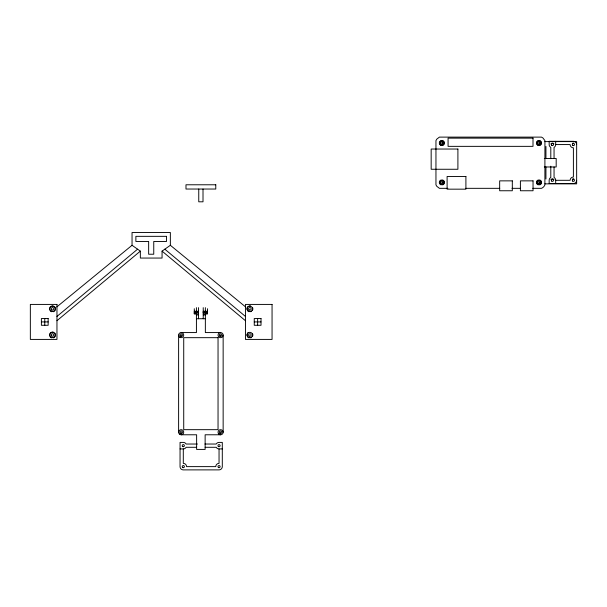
<?xml version="1.0" encoding="UTF-8"?>
<svg xmlns="http://www.w3.org/2000/svg" width="607" height="607" viewBox="0 0 607 607"><rect width="100%" height="100%" fill="white"/><g stroke="black" fill="none" stroke-linecap="round" stroke-linejoin="round"><path stroke-width="0.91" d="M555.678 183.549L555.686 180.302A3.255 3.255 0 0 0 554.054 177.487L554.054 166.978M56.959 316.444L137.577 249.181M56.959 320.708L140.346 251.131L132.045 245.289L132.045 232.511L170.362 232.511L170.362 245.289L245.539 306.876M56.868 306.876L132.045 245.289M140.346 251.131L140.346 258.058L162.061 258.058L162.061 251.131L170.362 245.289M544.858 141.598L576.65 141.598L576.65 183.853L544.858 183.853M441.888 143.017L443.163 143.017A1.275 1.275 0 0 1 441.251 144.117A1.275 1.275 0 0 1 441.251 141.909A1.275 1.275 0 0 1 443.163 143.017M538.993 143.017L540.276 143.017A1.275 1.275 0 0 1 538.356 144.117A1.275 1.275 0 0 1 538.356 141.909A1.275 1.275 0 0 1 540.276 143.017M554.054 158.465L554.054 147.387A3.255 3.255 0 0 0 555.686 144.565L570.14 144.565A3.255 3.255 0 0 0 573.395 147.82L573.395 177.047A3.255 3.255 0 0 0 570.14 180.302L555.686 180.302M544.327 158.465L556.187 158.465L556.187 166.978L544.327 166.978M441.888 182.434L443.163 182.434A1.275 1.275 0 0 1 441.251 183.542A1.275 1.275 0 0 1 441.251 181.326A1.275 1.275 0 0 1 443.163 182.434M538.993 182.434L540.276 182.434A1.275 1.275 0 0 1 538.356 183.542A1.275 1.275 0 0 1 538.356 181.326A1.275 1.275 0 0 1 540.276 182.434M538.31 183.853L540.184 183.853M447.883 188.329L439.4 188.329L436.782 186.296L435.955 184.847L435.955 140.604L436.782 139.155L439.4 137.114L541.482 137.114L542.924 137.964L544.927 140.604L544.889 184.923A6.404 6.404 0 0 1 541.482 188.329L532.756 188.329M465.804 188.329L499.751 188.329M512.005 188.329L520.495 188.329M194.286 311.277L198.542 311.277M203.224 311.277L207.48 311.277M194.286 311.937L198.542 311.937M203.224 311.937L207.48 311.937M194.286 312.036L198.542 312.036M203.224 312.036L207.48 312.036M196.425 312.218L198.542 312.218M203.224 312.218L205.356 312.218M196.425 312.332L198.542 312.332M203.224 312.332L205.356 312.332M194.286 312.559L196.425 312.559M205.356 312.559L207.48 312.559M194.286 313.083L196.425 313.083M205.356 313.083L207.48 313.083M194.286 313.493L196.425 313.493M205.356 313.493L207.48 313.493M194.286 313.743L196.425 313.743M205.356 313.743L207.48 313.743M198.542 313.834L194.286 313.834L194.286 308.728M203.224 313.834L207.48 313.834L207.48 308.728M196.425 314.896L198.542 314.896M203.224 314.896L205.356 314.896M196.425 318.728L205.356 318.728M41.397 321.915L48.143 321.915M254.257 321.915L261.01 321.915M181.174 332.568L196.425 332.568L196.425 307.65M220.591 332.568L205.356 332.568L205.356 307.65M181.174 434.779L196.622 434.779L196.622 449.415L205.136 449.415L205.136 434.779L220.591 434.779M197.412 444.028L186.121 444.028A3.255 3.255 0 0 0 183.299 442.404L180.059 442.404L180.044 466.624A3.255 3.255 0 0 0 183.299 469.886L219.044 469.886A3.255 3.255 0 0 0 222.299 466.624L222.299 442.404L219.044 442.404A3.255 3.255 0 0 0 216.221 444.028L204.931 444.028M196.622 447.291L186.121 447.291A3.255 3.255 0 0 1 183.299 448.914L180.051 448.914M205.136 447.291L216.221 447.291A3.255 3.255 0 0 0 219.044 448.914L222.299 448.914M164.823 249.181L245.44 316.444M162.061 251.131L245.448 320.708M555.686 141.31L555.686 144.565M550.799 158.67L550.799 147.387A3.255 3.255 0 0 1 549.168 144.565L549.168 141.31L573.395 141.31A3.255 3.255 0 0 1 576.65 144.565M550.799 166.197L550.799 177.487A3.255 3.255 0 0 0 549.168 180.302L549.168 183.549L573.395 183.564A3.255 3.255 0 0 0 576.65 180.302M545.936 146.439L545.936 158.533M545.936 166.91L545.936 179.012M257.634 318.546L257.634 325.291M223.148 335.117A2.557 2.557 0 0 1 219.317 337.333A2.557 2.557 0 0 1 219.317 332.909A2.557 2.557 0 0 1 223.148 335.117L223.148 432.23M220.591 335.117L220.591 336.399M220.591 432.23L220.591 433.504M219.044 448.914L219.044 463.369A3.255 3.255 0 0 0 215.781 466.624L186.561 466.624A3.255 3.255 0 0 0 183.299 463.369L183.299 448.914M203.224 307.65L203.224 318.728M203.011 189.035L203.011 201.805L198.755 201.805L198.755 189.035M198.542 307.65L198.542 318.728M181.174 335.117L181.174 336.399M181.174 432.23L181.174 433.504M178.617 335.117L178.617 432.23M44.774 318.546L44.774 325.291M252.459 333.493A2.982 2.982 0 0 1 252.459 336.475M251.366 337.568A2.982 2.982 0 0 1 250.645 337.864M249.105 337.864A2.982 2.982 0 0 1 247.292 336.475M246.996 335.754A2.982 2.982 0 0 1 246.996 334.214M247.292 333.493A2.982 2.982 0 0 1 248.384 332.408M54.638 332.879A2.982 2.982 0 0 1 54.638 337.09M54.023 337.568A2.982 2.982 0 0 1 53.302 337.864M51.762 337.864A2.982 2.982 0 0 1 49.949 336.475M49.653 335.754A2.982 2.982 0 0 1 51.041 332.408M51.762 332.105A2.982 2.982 0 0 1 53.302 332.105M54.638 306.74A2.982 2.982 0 0 1 54.638 310.951M54.023 311.429A2.982 2.982 0 0 1 53.302 311.725M51.762 311.725A2.982 2.982 0 0 1 49.949 310.336M49.653 309.616A2.982 2.982 0 0 1 51.041 306.269M51.762 305.966A2.982 2.982 0 0 1 53.302 305.966M252.459 307.354A2.982 2.982 0 0 1 252.459 310.336M251.366 311.429A2.982 2.982 0 0 1 250.645 311.725M249.105 311.725A2.982 2.982 0 0 1 247.292 310.336M246.996 309.616A2.982 2.982 0 0 1 248.384 306.269M249.105 305.966A2.982 2.982 0 0 1 250.645 305.966M541.459 181.774A2.557 2.557 0 0 1 541.459 183.094M541.209 183.716A2.557 2.557 0 0 1 540.799 184.24M540.276 184.649A2.557 2.557 0 0 1 539.653 184.9M538.333 184.9A2.557 2.557 0 0 1 537.719 184.649M537.187 184.24A2.557 2.557 0 0 1 536.527 181.774M536.785 181.159A2.557 2.557 0 0 1 537.187 180.628M537.719 180.226A2.557 2.557 0 0 1 538.333 179.968M539.653 179.968A2.557 2.557 0 0 1 540.276 180.226M540.799 180.628A2.557 2.557 0 0 1 541.209 181.159M541.209 144.291A2.557 2.557 0 0 1 540.799 144.823M540.276 145.225A2.557 2.557 0 0 1 539.653 145.483M538.333 145.483A2.557 2.557 0 0 1 537.719 145.225M537.187 144.823A2.557 2.557 0 0 1 536.527 142.349M536.785 141.735A2.557 2.557 0 0 1 537.187 141.203M537.719 140.801A2.557 2.557 0 0 1 538.333 140.543M539.653 140.543A2.557 2.557 0 0 1 540.276 140.801M540.799 141.203A2.557 2.557 0 0 1 541.209 141.735M541.459 142.349A2.557 2.557 0 0 1 541.459 143.677M444.354 142.349A2.557 2.557 0 0 1 444.354 143.677M444.096 144.291A2.557 2.557 0 0 1 443.694 144.823M443.163 145.225A2.557 2.557 0 0 1 442.549 145.483M441.228 145.483A2.557 2.557 0 0 1 440.606 145.225M440.083 144.823A2.557 2.557 0 0 1 439.422 142.349M439.673 141.735A2.557 2.557 0 0 1 440.083 141.203M440.606 140.801A2.557 2.557 0 0 1 441.228 140.543M442.549 140.543A2.557 2.557 0 0 1 443.163 140.801M443.694 141.203A2.557 2.557 0 0 1 444.096 141.735M444.096 183.716A2.557 2.557 0 0 1 443.694 184.24M443.163 184.649A2.557 2.557 0 0 1 442.549 184.9M441.228 184.9A2.557 2.557 0 0 1 440.606 184.649M440.083 184.24A2.557 2.557 0 0 1 439.422 181.774M439.673 181.159A2.557 2.557 0 0 1 440.083 180.628M440.606 180.226A2.557 2.557 0 0 1 441.228 179.968M442.549 179.968A2.557 2.557 0 0 1 443.163 180.226M443.694 180.628A2.557 2.557 0 0 1 444.096 181.159M444.354 181.774A2.557 2.557 0 0 1 444.354 183.094M550.913 143.98A1.745 1.745 0 0 1 551.194 143.624M551.975 143.169A1.745 1.745 0 0 1 553.296 143.343M553.66 143.624A1.745 1.745 0 0 1 553.941 143.98M550.913 179.718A1.745 1.745 0 0 1 551.194 179.361M551.551 179.08A1.745 1.745 0 0 1 553.296 179.08M553.66 179.361A1.745 1.745 0 0 1 553.941 179.718M572.522 179.08A1.745 1.745 0 0 1 573.843 178.906M572.522 143.343A1.745 1.745 0 0 1 573.843 143.169M533.007 138.138L448.072 138.138L448.072 146.355L533.007 146.355L533.007 138.138M457.906 149.034L431.167 149.034L431.167 169.262L457.906 169.262L457.906 149.034M465.903 176.478L447.109 176.478L447.109 189.164L465.903 189.164L465.903 176.478M512.316 180.863L499.667 180.863L499.667 190.757L512.316 190.757L512.316 180.863M533.045 180.863L520.404 180.863L520.404 190.757L533.045 190.757L533.045 180.863M215.781 184.778L185.985 184.778L185.985 189.035L215.781 189.035L215.781 184.778M166.53 236.343L135.877 236.343L135.877 241.457L148.647 241.457L148.647 254.227L153.753 254.227L153.753 241.457L166.53 241.457L166.53 236.343M56.959 304.418L30.35 304.418L30.35 339.412L56.959 339.412L56.959 304.418M272.057 304.418L245.448 304.418L245.448 339.412L272.057 339.412L272.057 304.418M48.143 318.546L41.397 318.546L41.397 325.291L48.143 325.291L48.143 318.546M261.01 318.546L254.257 318.546L254.257 325.291L261.01 325.291L261.01 318.546M218.042 337.674L183.724 337.674L183.724 429.673L218.042 429.673L218.042 337.674M249.234 336.096A1.275 1.275 0 0 0 251.154 334.988A1.275 1.275 0 0 0 249.234 333.88A1.275 1.275 0 0 0 249.234 336.096M51.625 335.891A1.275 1.275 0 0 0 53.765 335.314A1.275 1.275 0 0 0 52.202 333.751A1.275 1.275 0 0 0 51.625 335.891M51.891 309.949A1.275 1.275 0 0 0 53.811 308.849A1.275 1.275 0 0 0 51.891 307.741A1.275 1.275 0 0 0 51.891 309.949M249.234 309.949A1.275 1.275 0 0 0 251.154 308.849A1.275 1.275 0 0 0 249.234 307.741A1.275 1.275 0 0 0 249.234 309.949M572.864 145.49A1.062 1.062 0 0 0 574.457 144.565A1.062 1.062 0 0 0 572.864 143.647A1.062 1.062 0 0 0 572.864 145.49M551.672 181.061A1.062 1.062 0 0 0 553.455 180.583A1.062 1.062 0 0 0 552.15 179.277A1.062 1.062 0 0 0 551.672 181.061M572.644 181.061A1.062 1.062 0 0 0 574.419 180.583A1.062 1.062 0 0 0 573.114 179.277A1.062 1.062 0 0 0 572.644 181.061M551.892 145.49A1.062 1.062 0 0 0 553.493 144.565A1.062 1.062 0 0 0 551.892 143.647A1.062 1.062 0 0 0 551.892 145.49M179.892 337.333A2.557 2.557 0 0 0 183.724 335.117A2.557 2.557 0 0 0 179.892 332.909A2.557 2.557 0 0 0 179.892 337.333M219.954 336.225A1.275 1.275 0 0 0 221.874 335.117A1.275 1.275 0 0 0 219.954 334.017A1.275 1.275 0 0 0 219.954 336.225M182.768 467.549A1.062 1.062 0 0 0 184.369 466.624A1.062 1.062 0 0 0 182.768 465.706A1.062 1.062 0 0 0 182.768 467.549M180.529 336.225A1.275 1.275 0 0 0 182.449 335.117A1.275 1.275 0 0 0 180.529 334.017A1.275 1.275 0 0 0 180.529 336.225M179.369 434.035A2.557 2.557 0 0 0 183.64 432.89A2.557 2.557 0 0 0 180.507 429.764A2.557 2.557 0 0 0 179.369 434.035M218.512 467.549A1.062 1.062 0 0 0 220.106 466.624A1.062 1.062 0 0 0 218.512 465.706A1.062 1.062 0 0 0 218.512 467.549M218.285 446.411A1.062 1.062 0 0 0 220.068 445.933A1.062 1.062 0 0 0 218.763 444.627A1.062 1.062 0 0 0 218.285 446.411M182.768 446.577A1.062 1.062 0 0 0 184.369 445.659A1.062 1.062 0 0 0 182.768 444.741A1.062 1.062 0 0 0 182.768 446.577M218.786 434.035A2.557 2.557 0 0 0 223.057 432.89A2.557 2.557 0 0 0 219.931 429.764A2.557 2.557 0 0 0 218.786 434.035M219.954 433.337A1.275 1.275 0 0 0 221.874 432.23A1.275 1.275 0 0 0 219.954 431.122A1.275 1.275 0 0 0 219.954 433.337M180.529 433.337A1.275 1.275 0 0 0 182.449 432.23A1.275 1.275 0 0 0 180.529 431.122A1.275 1.275 0 0 0 180.529 433.337M248.544 311.148A2.663 2.663 0 0 0 252.535 308.849A2.663 2.663 0 0 0 248.544 306.543A2.663 2.663 0 0 0 248.544 311.148M248.544 337.287A2.663 2.663 0 0 0 252.535 334.988A2.663 2.663 0 0 0 248.544 332.682A2.663 2.663 0 0 0 248.544 337.287M51.2 337.287A2.663 2.663 0 0 0 55.191 334.988A2.663 2.663 0 0 0 51.2 332.682A2.663 2.663 0 0 0 51.2 337.287M51.2 311.148A2.663 2.663 0 0 0 55.191 308.849A2.663 2.663 0 0 0 51.2 306.543A2.663 2.663 0 0 0 51.2 311.148M440.333 183.997A2.2 2.2 0 0 0 444.013 183.003A2.2 2.2 0 0 0 441.319 180.309A2.2 2.2 0 0 0 440.333 183.997M537.438 183.997A2.2 2.2 0 0 0 541.125 183.003A2.2 2.2 0 0 0 538.424 180.309A2.2 2.2 0 0 0 537.438 183.997M537.893 144.921A2.2 2.2 0 0 0 541.201 143.017A2.2 2.2 0 0 0 537.893 141.105A2.2 2.2 0 0 0 537.893 144.921M440.788 144.921A2.2 2.2 0 0 0 444.089 143.017A2.2 2.2 0 0 0 440.788 141.105A2.2 2.2 0 0 0 440.788 144.921"/></g></svg>
